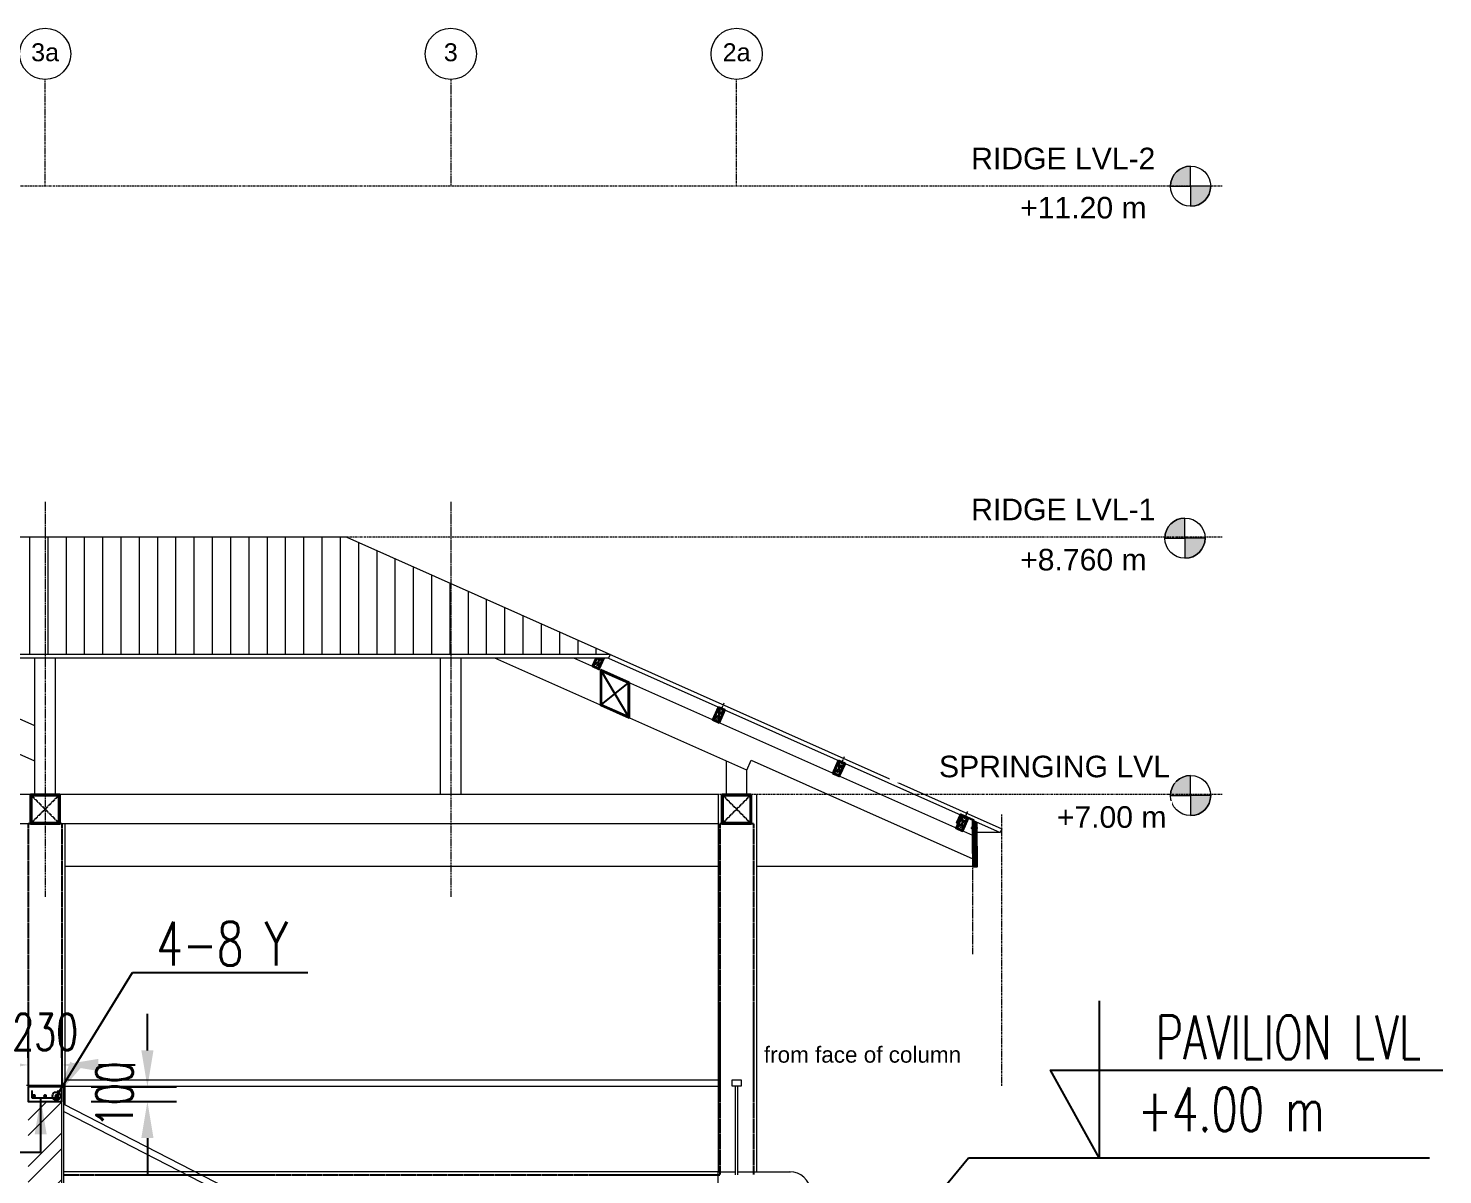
# Model space of a CAD drawing. Header units: millimetres. Extents: x 2659630 to 6742168, y -2425387 to -732288.
# Drawn here: x 3306699 to 3316373, y -1106754 to -1098913 of the extents above; entities that cross this region are included whole.
import ezdxf

# ---------------------------------------------------------------- set-up
doc = ezdxf.new("R2010")
doc.units = ezdxf.units.MM
doc.header["$PDMODE"] = 35
doc.header["$PDSIZE"] = -25
for name, pattern in [('Centre', [31.75, 6.35, -4.7625, 15.875, -4.7625]), ('Grid Line', [22.225, 12.7, -3.175, 3.175, -3.175]), ('Hidden', [7.14375, 4.7625, -2.38125])]:
    doc.linetypes.add(name, pattern=pattern)
for name, color, linetype in [('A-COLUMN', 12, 'Continuous'), ('A-LINE-1 HIDDEN', 1, 'Continuous'), ('S-COLUMN NO', 2, 'Continuous'), ('S-CONCRET LINE', 4, 'Continuous'), ('S-DIM-1', 5, 'Continuous'), ('S-LEVEL SECTION', 3, 'Continuous'), ('S-REINFORCEMENT', 6, 'Continuous')]:
    doc.layers.add(name, color=color, linetype=linetype)
for name, color, linetype, lineweight in [('A-FLOR-HRAL', 11, 'Continuous', 18), ('A-FLOR-LEVL', 51, 'Continuous', 9), ('A-GRID-MODE', 80, 'Continuous', 0), ('A-hatch', 253, 'Continuous', 0), ('A-PLASTER', 50, 'Continuous', 0), ('A-RAILING', 11, 'Continuous', 18), ('A-ROOF', 6, 'Continuous', 0), ('A-ROOF-PATT', 132, 'Continuous', 0), ('A-TEXT', 211, 'Continuous', 9), ('A-WALL', 113, 'Continuous', 9), ('A-WALL-PATT', 111, 'Continuous', 0), ('elevation 02', 2, 'Continuous', 9), ('S-GRID', 1, 'Continuous', 9), ('section-steel', 27, 'Continuous', 30), ('TEXT', 150, 'Continuous', 25)]:
    doc.layers.add(name, color=color, linetype=linetype, lineweight=lineweight)
doc.styles.add('Arial', font='arial.ttf', dxfattribs={"height": 123})
doc.styles.add('Arial_1', font='arial.ttf', dxfattribs={"height": 98.353293})
doc.styles.add('ROMANS', font='r.shx', dxfattribs={"width": 0.7})
doc.dimstyles.new('dim100', dxfattribs={"dimtxt": 250, "dimasz": 250, "dimexe": 200, "dimexo": 200, "dimgap": 100, "dimtad": 1, "dimdec": 0, "dimrnd": 1, "dimzin": 0, "dimdsep": 46, "dimtxsty": 'ROMANS', "dimcen": 0, "dimclrd": 5, "dimclre": 5, "dimclrt": 4, "dimadec": 0, "dimazin": 0, "dimtfac": 1, "dimtdec": 0, "dimtix": 1, "dimtofl": 0, "dimtmove": 2, "dimatfit": 3, "dimfxl": 1, "dimtolj": 1, "dimtzin": 0, "dimlwd": -1, "dimlwe": -1, "dimarcsym": 0})

# ---------------------------------------------------------------- blocks, each defined once
blk = doc.blocks.new('*D2149')
at = {"layer": 'Defpoints', "color": 0, "ltscale": 1200}
for p in [(3306928.6, -1106153.8), (3306928.6, -1106253.8), (3307513.5, -1106253.8)]:
    blk.add_point(p, dxfattribs=at)
at = {"layer": 'S-COLUMN NO', "color": 5, "ltscale": 1200}
for p, q in [((3307513.5, -1105903.8), (3307513.5, -1105653.8)), ((3307128.6, -1106153.8), (3307713.5, -1106153.8)), ((3307128.6, -1106253.8), (3307713.5, -1106253.8)), ((3307513.5, -1106503.8), (3307513.5, -1106753.8))]:
    blk.add_line(p, q, dxfattribs=at)
for points in [[(3307471.8, -1105903.8), (3307555.1, -1105903.8), (3307513.5, -1106153.8)], [(3307555.1, -1106503.8), (3307471.8, -1106503.8), (3307513.5, -1106253.8)]]:
    blk.add_solid(points, dxfattribs=at)
at = {"layer": 'S-COLUMN NO', "color": 4, "ltscale": 1200, "insert": (3307288.5, -1106203.8), "char_height": 250, "attachment_point": 5, "rotation": 90, "style": 'ROMANS'}
blk.add_mtext('\\A1;100', dxfattribs=at)
blk = doc.blocks.new('*D2150')
at = {"layer": 'Defpoints', "color": 0, "ltscale": 1200}
for p in [(3306928.6, -1106003.1), (3306698.6, -1106153.8), (3306928.6, -1106153.8)]:
    blk.add_point(p, dxfattribs=at)
at = {"layer": 'S-COLUMN NO', "color": 5, "ltscale": 1200}
for p, q in [((3306698.6, -1105953.8), (3306698.6, -1105803.1)), ((3306928.6, -1105953.8), (3306928.6, -1105803.1)), ((3306448.6, -1106003.1), (3306198.6, -1106003.1)), ((3307178.6, -1106003.1), (3307428.6, -1106003.1))]:
    blk.add_line(p, q, dxfattribs=at)
for points in [[(3306448.6, -1106044.8), (3306448.6, -1105961.5), (3306698.6, -1106003.1)], [(3307178.6, -1105961.5), (3307178.6, -1106044.8), (3306928.6, -1106003.1)]]:
    blk.add_solid(points, dxfattribs=at)
at = {"layer": 'S-COLUMN NO', "color": 4, "ltscale": 1200, "insert": (3306813.6, -1105778.1), "char_height": 250, "attachment_point": 5, "style": 'ROMANS'}
blk.add_mtext('\\A1;230', dxfattribs=at)
blk = doc.blocks.new('Level - M_Level Head - Circle_100-1971033-BUILDING SECTION BB_')
at = {"layer": 'A-FLOR-LEVL', "lineweight": 9}
h = blk.add_hatch(color=256, dxfattribs=at)
edge = h.paths.add_edge_path(flags=0)
edge.add_line((79558.1, 3137.5), (79558.1, 3000))
edge.add_line((79558.1, 3000), (79420.6, 3000))
edge.add_arc((79558.1, 3000), 137.5, 90, 180, ccw=False)
h = blk.add_hatch(color=256, dxfattribs=at)
edge = h.paths.add_edge_path(flags=0)
edge.add_arc((79558.1, 3000), 137.5, 270, 360, ccw=False)
edge.add_line((79558.1, 2862.5), (79558.1, 3000))
edge.add_line((79558.1, 3000), (79695.6, 3000))
for p, q in [((79558.1, 3000), (79558.1, 3137.5)), ((79420.6, 3000), (79558.1, 3000)), ((79695.6, 3000), (79558.1, 3000)), ((79558.1, 3000), (79558.1, 2862.5))]:
    blk.add_line(p, q, dxfattribs=at)
blk.add_circle((79558.1, 3000), 137.5, dxfattribs=at)
for start, end in [(90, 180), (270, 360)]:
    blk.add_arc((79558.1, 3000), 137.5, start, end, dxfattribs=at)
blk = doc.blocks.new('Grid - M_Grid Head - Circle-24584-GROUND FLOOR PLAN-01')
at = {"layer": 'A-GRID-MODE'}
blk.add_circle((0, 0), 3.5, dxfattribs=at)

msp = doc.modelspace()

# ---------------------------------------------------------------- hatches: boundary and pattern name
at = {"layer": 'A-hatch', "lineweight": -3}
h = msp.add_hatch(color=256, dxfattribs=at)
h.dxf.hatch_style = 1
h.paths.add_polyline_path([(3310635.654, -1103220.454), (3310583.095, -1103220.454), (3310557.959, -1103276.908), (3310601.824, -1103296.438)])
h.paths.add_polyline_path([(3310631.275, -1103220.454), (3310587.473, -1103220.454), (3310563.241, -1103274.881), (3310599.796, -1103291.157)])
h = msp.add_hatch(color=256, dxfattribs=at)
h.dxf.hatch_style = 1
h.paths.add_polyline_path([(3310613.98, -1103301.85), (3310807.721, -1103388.109), (3310807.721, -1103628.929), (3310613.98, -1103542.67)])
h.paths.add_polyline_path([(3310618.118, -1103540.134), (3310804.031, -1103622.908), (3310803.582, -1103390.645), (3310617.67, -1103307.872)], flags=16)
h = msp.add_hatch(color=256, dxfattribs=at)
h.dxf.hatch_style = 1
h.paths.add_polyline_path([(3311419.197, -1103555.271), (3311463.061, -1103574.801), (3311424.014, -1103662.501), (3311380.15, -1103642.971)])
h.paths.add_polyline_path([(3311385.431, -1103640.944), (3311421.987, -1103657.22), (3311457.78, -1103576.828), (3311421.224, -1103560.552)], flags=16)
h = msp.add_hatch(color=256, dxfattribs=at)
h.dxf.hatch_style = 1
h.paths.add_polyline_path([(3312241.388, -1103921.334), (3312285.252, -1103940.864), (3312246.205, -1104028.564), (3312202.341, -1104009.034)])
h.paths.add_polyline_path([(3312207.622, -1104007.007), (3312244.178, -1104023.283), (3312279.971, -1103942.891), (3312243.415, -1103926.615)], flags=16)
h = msp.add_hatch(color=256, dxfattribs=at)
h.dxf.hatch_style = 1
h.paths.add_polyline_path([(3306907.642, -1104159.75), (3306719.642, -1104159.75), (3306719.643, -1104347.749), (3306907.643, -1104347.749)], flags=16)
h.paths.add_polyline_path([(3306913.642, -1104153.75), (3306713.642, -1104153.75), (3306713.643, -1104353.749), (3306913.643, -1104353.749)])
h = msp.add_hatch(color=256, dxfattribs=at)
h.dxf.hatch_style = 1
h.paths.add_polyline_path([(3311637.641, -1104159.748), (3311449.641, -1104159.748), (3311449.642, -1104347.747), (3311637.642, -1104347.748)], flags=16)
h.paths.add_polyline_path([(3311643.641, -1104153.748), (3311443.641, -1104153.748), (3311443.642, -1104353.747), (3311643.642, -1104353.748)])
h = msp.add_hatch(color=256, dxfattribs=at)
h.dxf.hatch_style = 1
h.paths.add_polyline_path([(3313084.402, -1104296.668), (3313128.267, -1104316.198), (3313089.22, -1104403.898), (3313045.356, -1104384.369)])
h.paths.add_polyline_path([(3313050.637, -1104382.341), (3313087.193, -1104398.617), (3313122.985, -1104318.225), (3313086.43, -1104301.949)], flags=16)
at = {"layer": 'A-ROOF-PATT', "lineweight": 18}
h = msp.add_hatch(dxfattribs=at)
h.set_pattern_fill('ANSI31', color=256, scale=1000, angle=45, style=0)
h.set_pattern_definition([(90, (3115708.87, -1129436.04), (-125, 0), [])])
h.paths.add_polyline_path([(3308878.643, -1102393.494), (3304079.803, -1102393.494), (3305879.813, -1103194.91), (3310678.653, -1103194.91)])
at = {"layer": 'A-WALL', "lineweight": -3}
h = msp.add_hatch(dxfattribs=at)
h.set_pattern_fill('ANSI31', color=252, scale=100, angle=338.745618)
h.set_pattern_definition([(23.74561796, (2186374.079, 570808.727), (-5.03345856, 11.44177849), [])])
h.paths.add_polyline_path([(3313186.979, -1104344.274), (3313163.292, -1104344.274), (3313163.292, -1104646.841), (3313188.291, -1104646.841), (3313187.919, -1104558.617), (3313184.09, -1104558.159), (3313184.09, -1104547.133), (3313187.868, -1104546.642), (3313187.386, -1104432.88), (3313184.09, -1104432.451), (3313184.09, -1104421.425), (3313187.336, -1104421.037)])
at = {"layer": 'A-WALL-PATT'}
h = msp.add_hatch(dxfattribs=at)
h.set_pattern_fill('ANSI32', color=256, scale=600, angle=180, style=0)
h.set_pattern_definition([(225, (3476168.42, -945926.22), (159.09903, -159.09903), []), (225, (3476062.35, -945926.22), (159.09903, -159.09903), [])])
h.paths.add_polyline_path([(3306698.642, -1107153.831), (3306928.642, -1107153.831), (3306928.642, -1106253.829), (3306698.642, -1106253.829)])

# ---------------------------------------------------------------- linework, layer by layer
at = {"layer": 'A-COLUMN', "color": 1}
for p, q in [((3310617.67, -1103307.872), (3310804.031, -1103622.908)), ((3310618.118, -1103540.134), (3310803.582, -1103390.645))]:
    msp.add_line(p, q, dxfattribs=at)
for points in [[(3310624.656, -1103220.454), (3310563.241, -1103274.881)], [(3310599.238, -1103220.454), (3310599.796, -1103291.157)], [(3311457.78, -1103576.828), (3311385.431, -1103640.944)], [(3311421.224, -1103560.552), (3311421.987, -1103657.22)], [(3312279.971, -1103942.891), (3312207.622, -1104007.007)], [(3312243.415, -1103926.615), (3312244.178, -1104023.283)], [(3313122.985, -1104318.225), (3313050.637, -1104382.341)], [(3313086.43, -1104301.949), (3313087.193, -1104398.617)]]:
    msp.add_lwpolyline(points, dxfattribs=at)
at = {"layer": 'A-FLOR-HRAL'}
for p, q in [((3306948.642, -1106103.829), (3311416.642, -1106103.829)), ((3306948.642, -1106148.829), (3311416.642, -1106148.829)), ((3311535.642, -1106753.833), (3311535.642, -1106148.829)), ((3311551.642, -1106753.833), (3311551.642, -1106148.829))]:
    msp.add_line(p, q, dxfattribs=at)
msp.add_lwpolyline([(3311513.642, -1106103.829), (3311573.642, -1106103.829), (3311573.642, -1106148.829), (3311513.642, -1106148.829)], close=True, dxfattribs=at)
at = {"layer": 'A-FLOR-LEVL', "linetype": 'Centre', "lineweight": 9}
for p, q in [((3314863.939, -1099993.259), (3298812.1, -1099993.261)), ((3314863.939, -1102393.493), (3303775.279, -1102393.494)), ((3314863.939, -1104153.744), (3306698.643, -1104153.745))]:
    msp.add_line(p, q, dxfattribs=at)
at = {"layer": 'A-LINE-1 HIDDEN', "linetype": 'Hidden', "ltscale": 0.5}
for p, q in [((3306719.642, -1104159.748), (3306907.643, -1104347.748)), ((3306719.643, -1104347.748), (3306907.642, -1104159.748)), ((3311449.641, -1104159.748), (3311637.642, -1104347.748)), ((3311449.642, -1104347.747), (3311637.641, -1104159.748))]:
    msp.add_line(p, q, dxfattribs=at)
at = {"layer": 'A-LINE-1 HIDDEN', "linetype": 'Hidden'}
for p, q in [((3306698.643, -1104353.748), (3306698.643, -1106141.829)), ((3306928.643, -1104353.748), (3306698.643, -1104353.748)), ((3306928.643, -1104353.748), (3306928.643, -1106141.829)), ((3311428.642, -1104353.747), (3311428.642, -1106753.831)), ((3311658.642, -1104353.747), (3311428.642, -1104353.747)), ((3311658.642, -1104353.747), (3311658.642, -1106753.833)), ((3306940.642, -1106753.832), (3311428.642, -1106753.831))]:
    msp.add_line(p, q, dxfattribs=at)
at = {"layer": 'A-PLASTER'}
for p, q in [((3306686.642, -1106141.829), (3306940.642, -1106141.829)), ((3306940.642, -1108215.721), (3306940.642, -1106141.829)), ((3311416.642, -1110076.847), (3311416.642, -1106733.822)), ((3311416.642, -1106733.822), (3311535.642, -1106733.822)), ((3311551.642, -1106733.822), (3311911.921, -1106733.821))]:
    msp.add_line(p, q, dxfattribs=at)
msp.add_arc((3311908.644, -1106873.792), 140.009, 278.2127573, 90, dxfattribs=at)
at = {"layer": 'A-RAILING'}
for p, q in [((3306940.642, -1106271.525), (3310008.642, -1107844.822)), ((3306940.642, -1106322.097), (3310008.642, -1107895.393))]:
    msp.add_line(p, q, dxfattribs=at)
at = {"layer": 'A-ROOF', "linetype": 'Continuous'}
for p, q in [((3308878.643, -1102393.494), (3304079.803, -1102393.494)), ((3308878.643, -1102393.494), (3313358.643, -1104388.118)), ((3310678.653, -1103194.91), (3305879.813, -1103194.91)), ((3310678.653, -1103194.91), (3310667.264, -1103220.489)), ((3310667.28, -1103220.454), (3305937.186, -1103220.454)), ((3310667.264, -1103220.489), (3313347.254, -1104413.698)), ((3313347.254, -1104413.698), (3313187.492, -1104413.698)), ((3313358.643, -1104388.118), (3313347.254, -1104413.698)), ((3311416.642, -1104646.841), (3306948.643, -1104646.841)), ((3313188.292, -1104646.841), (3311678.642, -1104646.841))]:
    msp.add_line(p, q, dxfattribs=at)
at = {"layer": 'A-WALL'}
for p, q in [((3311416.642, -1104153.744), (3282678.644, -1104153.748)), ((3311416.642, -1104153.744), (3311416.642, -1106733.822)), ((3311678.642, -1104153.744), (3311678.642, -1106733.822)), ((3311416.642, -1104353.739), (3298982.1, -1104353.741)), ((3306948.643, -1104353.74), (3306948.643, -1106275.628)), ((3306928.642, -1107153.829), (3306928.642, -1106253.829)), ((3311416.642, -1106733.817), (3306940.642, -1106733.82))]:
    msp.add_line(p, q, dxfattribs=at)
at = {"layer": 'A-WALL', "color": 252, "lineweight": -3}
for p, q in [((3313187.386, -1104388.742), (3313187.339, -1104376.899, 0.001)), ((3313187.919, -1104514.479), (3313187.868, -1104502.504, 0.001))]:
    msp.add_line(p, q, dxfattribs=at)
at = {"layer": 'A-WALL', "lineweight": -3}
msp.add_lwpolyline([(3313054.11, -1104350.222), (3313049.543, -1104348.188), (3313076.487, -1104287.671), (3313163.815, -1104326.552), (3313163.815, -1104556.211), (3313158.642, -1104556.211), (3313158.642, -1104329.722), (3313079.021, -1104294.272), (3313054.11, -1104350.222)], close=True, dxfattribs=at)
at = {"layer": 'A-WALL', "color": 5, "lineweight": -3}
for points in [[(3313187.336, -1104421.037), (3313186.979, -1104344.221), (3313163.292, -1104344.326), (3313163.292, -1104646.841), (3313188.292, -1104646.841), (3313187.919, -1104514.479)], [(3313187.868, -1104502.504), (3313187.386, -1104388.742)]]:
    msp.add_lwpolyline(points, dxfattribs=at)
at = {"layer": 'A-WALL', "color": 5, "lineweight": -3, "elevation": 0.001}
for points in [[(3313187.339, -1104376.899), (3313184.09, -1104377.287), (3313184.09, -1104388.313), (3313187.339, -1104388.736)], [(3313187.919, -1104514.479), (3313184.09, -1104514.021), (3313184.09, -1104502.995), (3313187.868, -1104502.504)]]:
    msp.add_lwpolyline(points, dxfattribs=at)
at = {"layer": 'elevation 02', "color": 2}
for p, q in [((3306743.642, -1103925.416), (3299825.142, -1100845.101)), ((3306743.642, -1103684.596), (3300366.032, -1100845.101)), ((3306743.642, -1104153.747), (3306743.642, -1103220.454)), ((3306883.642, -1104153.747), (3306883.642, -1103220.454)), ((3309518.642, -1104153.747), (3309518.642, -1103220.454)), ((3309658.642, -1104153.747), (3309658.642, -1103220.454)), ((3311613.642, -1103987.748), (3309890.27, -1103220.454)), ((3313158.642, -1104434.807), (3310431.16, -1103220.454)), ((3306743.642, -1104153.744), (3306743.642, -1103925.416)), ((3311473.642, -1104153.744), (3311473.642, -1103925.416)), ((3311613.642, -1103987.748), (3311644.147, -1103919.233)), ((3311644.147, -1103919.233), (3313158.642, -1104593.529)), ((3306883.642, -1104153.744), (3306883.642, -1103987.748)), ((3311613.642, -1104153.744), (3311613.642, -1103987.748)), ((3313158.642, -1104593.529), (3313158.642, -1104434.807))]:
    msp.add_line(p, q, dxfattribs=at)
at = {"layer": 'S-COLUMN NO', "ltscale": 1200}
msp.add_circle((3306891.001, -1106215.721), 27.53, dxfattribs=at)
at = {"layer": 'S-CONCRET LINE'}
msp.add_lwpolyline([(3306928.642, -1106153.829), (3306698.642, -1106153.829), (3306698.642, -1106253.829), (3306928.642, -1106253.829)], close=True, dxfattribs=at)
at = {"layer": 'S-GRID', "linetype": 'Grid Line'}
for p, q in [((3306813.642, -1099993.26), (3306813.642, -1099263.249)), ((3309588.642, -1099263.249), (3309588.642, -1099993.26)), ((3311543.642, -1099993.26), (3311543.642, -1099263.249)), ((3306813.642, -1102153.003), (3306813.642, -1104854.425)), ((3309588.642, -1102153.003), (3309588.642, -1104854.425)), ((3310609.374, -1103220.454), (3310579.891, -1103286.673)), ((3311457.108, -1103529.147), (3311402.082, -1103652.736)), ((3312279.299, -1103895.21), (3312224.273, -1104018.799)), ((3313122.313, -1104270.544), (3313067.288, -1104394.133)), ((3313358.643, -1106146.82), (3313358.643, -1104287.052)), ((3313158.643, -1105244.879), (3313158.643, -1104449.82))]:
    msp.add_line(p, q, dxfattribs=at)
at = {"layer": 'S-LEVEL SECTION'}
for p, q in [((3312703.182, -1107153.744), (3313130.742, -1106638.135)), ((3313130.742, -1106638.135), (3316283.095, -1106638.135))]:
    msp.add_line(p, q, dxfattribs=at)
msp.add_lwpolyline([(3314023.938, -1105565.389), (3314023.938, -1106638.135), (3313689.853, -1106037.848), (3316373.383, -1106037.848)], dxfattribs=at)
msp.add_lwpolyline([(3314023.938, -1105565.389), (3314023.938, -1106638.135), (3313689.853, -1106037.848), (3316373.383, -1106037.848)], dxfattribs=at)
msp.add_lwpolyline([(3314023.938, -1105565.389), (3314023.938, -1106638.135), (3313689.853, -1106037.848), (3316373.383, -1106037.848)], dxfattribs=at)
at = {"layer": 'S-REINFORCEMENT'}
for p, q in [((3306723.642, -1106178.829), (3306723.642, -1106228.829)), ((3306903.642, -1106228.829), (3306903.642, -1106178.829)), ((3306723.642, -1106228.829), (3306903.642, -1106228.829))]:
    msp.add_line(p, q, dxfattribs=at)
at = {"layer": 'S-REINFORCEMENT', "const_width": 13.23}
for points in [[(3306744.518, -1106214.747, -1), (3306730.748, -1106214.747, -1)], [(3306744.518, -1106214.747, -1), (3306730.748, -1106214.747, -1)], [(3306744.518, -1106214.747, -1), (3306730.748, -1106214.747, -1)], [(3306820.527, -1106215.623, -1), (3306806.757, -1106215.623, -1)], [(3306820.527, -1106215.623, -1), (3306806.757, -1106215.623, -1)], [(3306820.527, -1106215.623, -1), (3306806.757, -1106215.623, -1)], [(3306897.886, -1106215.721, -1), (3306884.116, -1106215.721, -1)], [(3306897.886, -1106215.721, -1), (3306884.116, -1106215.721, -1)], [(3306897.886, -1106215.721, -1), (3306884.116, -1106215.721, -1)]]:
    msp.add_lwpolyline(points, format="xyb", close=True, dxfattribs=at)
at = {"layer": 'section-steel'}
for points in [[(3310583.095, -1103220.454), (3310557.959, -1103276.908), (3310601.824, -1103296.438), (3310635.654, -1103220.454)], [(3310587.473, -1103220.454), (3310563.241, -1103274.881), (3310599.796, -1103291.157), (3310631.275, -1103220.454)]]:
    msp.add_lwpolyline(points, dxfattribs=at)
for points in [[(3310613.98, -1103301.85), (3310807.721, -1103388.109), (3310807.721, -1103628.929), (3310613.98, -1103542.67)], [(3310617.67, -1103307.872), (3310803.582, -1103390.645), (3310804.031, -1103622.908), (3310618.118, -1103540.134)], [(3311419.197, -1103555.271), (3311380.15, -1103642.971), (3311424.014, -1103662.501), (3311463.061, -1103574.801)], [(3311421.224, -1103560.552), (3311385.431, -1103640.944), (3311421.987, -1103657.22), (3311457.78, -1103576.828)], [(3312241.388, -1103921.334), (3312202.341, -1104009.034), (3312246.205, -1104028.564), (3312285.252, -1103940.864)], [(3312243.415, -1103926.615), (3312207.622, -1104007.007), (3312244.178, -1104023.283), (3312279.971, -1103942.891)], [(3306913.642, -1104153.748), (3306713.642, -1104153.748), (3306713.643, -1104353.748), (3306913.643, -1104353.748)], [(3306907.642, -1104159.748), (3306719.642, -1104159.748), (3306719.643, -1104347.748), (3306907.643, -1104347.748)], [(3311643.641, -1104153.748), (3311443.641, -1104153.748), (3311443.642, -1104353.747), (3311643.642, -1104353.748)], [(3311637.641, -1104159.748), (3311449.641, -1104159.748), (3311449.642, -1104347.747), (3311637.642, -1104347.748)], [(3313084.402, -1104296.668), (3313045.356, -1104384.369), (3313089.22, -1104403.898), (3313128.267, -1104316.198)], [(3313086.43, -1104301.949), (3313050.637, -1104382.341), (3313087.193, -1104398.617), (3313122.985, -1104318.225)]]:
    msp.add_lwpolyline(points, close=True, dxfattribs=at)
at = {"layer": 'TEXT', "color": 1}
for p, q in [((3313152.031, -1104379.795, 0.001), (3313149.477, -1104379.795, 0.001)), ((3313149.477, -1104379.795, 0.001), (3313149.477, -1104385.84, 0.001)), ((3313152.031, -1104385.84, 0.001), (3313149.477, -1104385.84, 0.001)), ((3313155.781, -1104378.317, 0.001), (3313152.031, -1104378.317, 0.001)), ((3313152.031, -1104378.317, 0.001), (3313152.031, -1104387.317, 0.001)), ((3313155.781, -1104381.024, 0.001), (3313152.031, -1104381.024, 0.001)), ((3313155.781, -1104384.61, 0.001), (3313152.031, -1104384.61, 0.001)), ((3313155.781, -1104387.317, 0.001), (3313152.031, -1104387.317, 0.001)), ((3313155.781, -1104378.317, 0.001), (3313155.781, -1104387.317, 0.001)), ((3313184.35, -1104379.795, 0.001), (3313155.781, -1104379.795, 0.001)), ((3313184.35, -1104385.84, 0.001), (3313155.781, -1104385.84, 0.001)), ((3313184.35, -1104505.469, 0.001), (3313155.781, -1104505.469, 0.001)), ((3313184.35, -1104511.514, 0.001), (3313155.781, -1104511.514, 0.001))]:
    msp.add_line(p, q, dxfattribs=at)
msp.add_lwpolyline([(3313156.89, -1104376.864), (3313155.924, -1104376.864), (3313155.924, -1104388.771), (3313156.89, -1104388.771)], close=True, dxfattribs=at)
at = {"layer": 'TEXT', "color": 1, "elevation": 0.001}
for points in [[(3313184.35, -1104377.53), (3313184.722, -1104377.53, -0.21287269), (3313187.203, -1104382.555), (3313185.798, -1104382.555), (3313185.798, -1104383.079), (3313187.203, -1104383.079, -0.21287269), (3313184.722, -1104388.104), (3313184.35, -1104388.104)], [(3313184.35, -1104513.779), (3313184.722, -1104513.779, 0.21287269), (3313187.203, -1104508.753), (3313185.798, -1104508.753), (3313185.798, -1104508.23), (3313187.203, -1104508.23, 0.21287269), (3313184.722, -1104503.205), (3313184.35, -1104503.205)]]:
    msp.add_lwpolyline(points, format="xyb", close=True, dxfattribs=at)

# ---------------------------------------------------------------- block references
at = {"layer": 'A-FLOR-LEVL', "lineweight": 9}
for p in [(3235090.971, -1102993.259), (3235052.39, -1105400.427), (3235090.972, -1107160.678)]:
    msp.add_blockref('Level - M_Level Head - Circle_100-1971033-BUILDING SECTION BB_', p, dxfattribs=at)
at = {"layer": 'A-GRID-MODE', "xscale": 49.99999999999998, "yscale": 49.99999999999998, "zscale": 49.99999999999998}
for p in [(3306813.642, -1099088.249), (3309588.642, -1099088.249), (3311543.642, -1099088.249)]:
    msp.add_blockref('Grid - M_Grid Head - Circle-24584-GROUND FLOOR PLAN-01', p, dxfattribs=at)

# ---------------------------------------------------------------- texts
at = {"layer": 'A-FLOR-LEVL', "lineweight": 9, "insert": (3314407.79, -1099729.947), "char_height": 147.52994, "width": 2372, "attachment_point": 3, "line_spacing_factor": 0.938532, "style": 'Arial', "bg_fill": 3, "box_fill_scale": 1.25, "bg_fill_color": 0, "bg_fill_transparency": 0}
msp.add_mtext('^IRIDGE LVL-2 ', dxfattribs=at)
at = {"layer": 'A-TEXT', "style": 'Arial_1'}
msp.add_text('from face of column', height=110, dxfattribs=at).set_placement((3311730.037, -1105987.549))
at = {"layer": 'S-DIM-1', "color": 4, "ltscale": 2500, "insert": (3308025.637, -1105173.253), "char_height": 300, "attachment_point": 5, "rotation": 359.9999954, "style": 'ROMANS'}
msp.add_mtext('{\\A1;4-8 Y }', dxfattribs=at)
at = {"layer": 'S-LEVEL SECTION', "char_height": 300, "attachment_point": 5, "line_spacing_factor": 0.938532, "style": 'ROMANS'}
for s, insert in [('PAVILION LVL', (3315317.959, -1105814.488)), ('+4.00 m', (3314926.999, -1106306.737))]:
    msp.add_mtext(s, dxfattribs=dict(at, insert=insert))

# ---------------------------------------------------------------- dimensions: what is measured, and where the dimension line sits
at = {"layer": 'S-COLUMN NO', "ltscale": 1200}
dim = msp.add_linear_dim(base=(3306928.642, -1106003.134), p1=(3306698.642, -1106153.829), p2=(3306928.642, -1106153.829), dimstyle='dim100', dxfattribs=at)
dim.commit()
dim.dimension.update_dxf_attribs({"geometry": '*D2150', "text_midpoint": (3306813.642, -1105778.134)})
dim = msp.add_linear_dim(base=(3307513.459, -1106253.829), p1=(3306928.642, -1106153.829), p2=(3306928.642, -1106253.829), angle=90, dimstyle='dim100', dxfattribs=at)
dim.commit()
dim.dimension.update_dxf_attribs({"geometry": '*D2149', "text_midpoint": (3307288.459, -1106203.829)})

# ---------------------------------------------------------------- leaders
for points in [[(3306891.001, -1106215.721), (3307410.376, -1105370.728), (3308609.816, -1105370.728)], [(3306783.276, -1106228.829), (3306783.276, -1106602.111), (3303789.966, -1106602.111)]]:
    msp.add_leader(points, dimstyle='dim100', override={"dimgap": 100, "dimtad": 0}, dxfattribs=at)

# ---------------------------------------------------------------- next in the draw order: texts
at = {"layer": 'A-FLOR-LEVL', "lineweight": 9, "attachment_point": 3, "line_spacing_factor": 0.938532, "style": 'Arial', "bg_fill": 3, "box_fill_scale": 1.25, "bg_fill_color": 0, "bg_fill_transparency": 0}
for s, insert, char_height, width in [('+11.20 m', (3314347.977, -1100066.377), 147.5299, 892.71213), ('^IRIDGE LVL-1 ', (3314407.79, -1102130.181), 147.52994, 2372), ('+8.760 m', (3314347.979, -1102473.544), 147.5299, 892.71213), ('SPRINGING LVL', (3314508.222, -1103888.187), 147.52994, 1880.81488), ('+7.00 m', (3314484.01, -1104233.795), 147.5299, 892.71213)]:
    msp.add_mtext(s, dxfattribs=dict(at, insert=insert, char_height=char_height, width=width))
at = {"layer": 'A-GRID-MODE', "width": 114, "attachment_point": 2, "line_spacing_factor": 0.938532, "style": 'Arial', "bg_fill": 3, "box_fill_scale": 1.25, "bg_fill_color": 0, "bg_fill_transparency": 0}
for s, insert, char_height in [('3a', (3306813.581, -1099015.754), 122.9416), ('3', (3309588.581, -1099015.754), 122.942), ('2a', (3311543.581, -1099015.754), 122.9416)]:
    msp.add_mtext(s, dxfattribs=dict(at, insert=insert, char_height=char_height))

doc.saveas('drawing.dxf')
